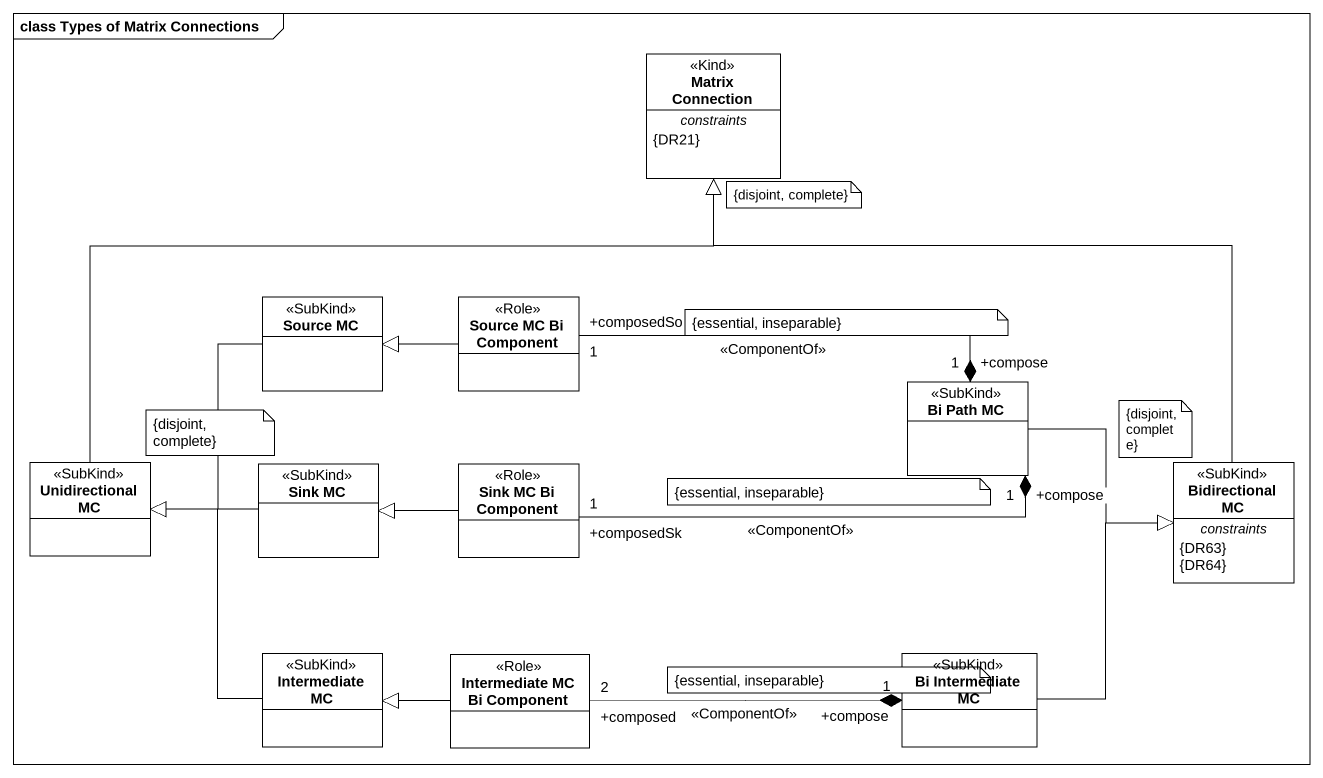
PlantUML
@startuml
mainframe class Types of Matrix Connections
hide circle
hide empty members
class "Matrix Connection" as Matrix_Connection <<Kind>> {
  -- constraints --
  {DR21}
}
class "Source MC" as Source_MC <<SubKind>>
class "Source MC Bi Component" as Source_MC_Bi_Component <<Role>>
class "Bi Path MC" as Bi_Path_MC <<SubKind>>
class "Unidirectional MC" as Unidirectional_MC <<SubKind>>
class "Sink MC" as Sink_MC <<SubKind>>
class "Sink MC Bi Component" as Sink_MC_Bi_Component <<Role>>
class "Bidirectional MC" as Bidirectional_MC <<SubKind>> {
  -- constraints --
  {DR63}
  {DR64}
}
class "Intermediate MC" as Intermediate_MC <<SubKind>>
class "Intermediate MC Bi Component" as Intermediate_MC_Bi_Component <<Role>>
class "Bi Intermediate MC" as Bi_Intermediate_MC <<SubKind>>
Source_MC --|> Unidirectional_MC
Source_MC_Bi_Component -left-|> Source_MC
Bi_Path_MC "+compose\n1" *-left- "+composedSo\n1" Source_MC_Bi_Component : <<ComponentOf>>
Bi_Path_MC "+compose\n1" *-left- "+composedSk\n1" Sink_MC_Bi_Component : <<ComponentOf>>
Bi_Path_MC -right-|> Bidirectional_MC
Unidirectional_MC -up-|> Matrix_Connection
Sink_MC -left-|> Unidirectional_MC
Sink_MC_Bi_Component -left-|> Sink_MC
Bidirectional_MC -up-|> Matrix_Connection
Intermediate_MC -up-|> Unidirectional_MC
Intermediate_MC_Bi_Component -left-|> Intermediate_MC
Bi_Intermediate_MC -up-|> Bidirectional_MC
Bi_Intermediate_MC "+compose\n1" *-left- "+composed\n2" Intermediate_MC_Bi_Component : <<ComponentOf>>
note as N1
  {disjoint, complete}
end note
note as N2
  {essential, inseparable}
end note
note as N3
  {disjoint,
  complete}
end note
note as N4
  {disjoint,
  complete}
end note
note as N5
  {essential, inseparable}
end note
note as N6
  {essential, inseparable}
end note
@enduml
